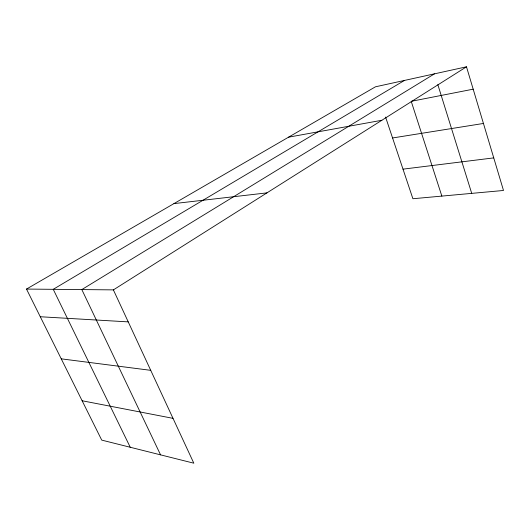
<?xml version="1.0" encoding="UTF-8"?>
<svg xmlns="http://www.w3.org/2000/svg" width="530" height="530" viewBox="0 0 530 530"><rect width="100%" height="100%" fill="white"/><g stroke="black" fill="none" stroke-linecap="round" stroke-linejoin="round"><path stroke-width="0.79" d="M113.393 289.883L193.821 463.193L101.727 440.112L26.5 289.069L113.393 289.883L466.486 66.806L503.5 190.475L412.903 198.737L385.575 117.057M434.474 73.842L81.825 289.585L160.564 454.859M404.463 80.434L53.245 289.32L130.254 447.267M26.5 289.069L375.459 86.807L466.486 66.806M473.184 89.179L411.214 101.316L441.854 196.1M288.558 137.177L381.852 120.277M392.571 137.966L483.44 123.457M403.005 169.149L493.748 157.887M173.933 203.613L266.941 192.874M40.287 316.741L128.24 321.882M61.248 358.837L150.732 370.337M82.123 400.759L173.012 418.349M437.84 84.641L471.72 193.377"/></g></svg>
